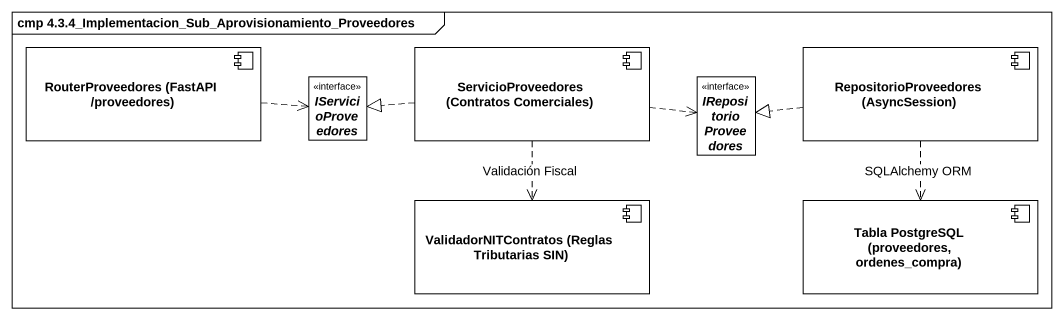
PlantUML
@startuml
mainframe cmp 4.3.4_Implementacion_Sub_Aprovisionamiento_Proveedores
allowmixing
hide circle
hide empty members
component "RouterProveedores (FastAPI /proveedores)" as RouterProveedores_FastAPI
component "ServicioProveedores (Contratos Comerciales)" as ServicioProveedores
component "RepositorioProveedores (AsyncSession)" as RepositorioProveedores
interface IServicioProveedores
interface IRepositorioProveedores
component "ValidadorNITContratos (Reglas Tributarias SIN)" as ValidadorNITContratos
component "Tabla PostgreSQL (proveedores, ordenes_compra)" as Tabla_PostgreSQL
RouterProveedores_FastAPI .right.> IServicioProveedores
ServicioProveedores .left.|> IServicioProveedores
ServicioProveedores .right.> IRepositorioProveedores
ServicioProveedores ..> ValidadorNITContratos : Validación Fiscal
RepositorioProveedores .left.|> IRepositorioProveedores
RepositorioProveedores ..> Tabla_PostgreSQL : SQLAlchemy ORM
@enduml
